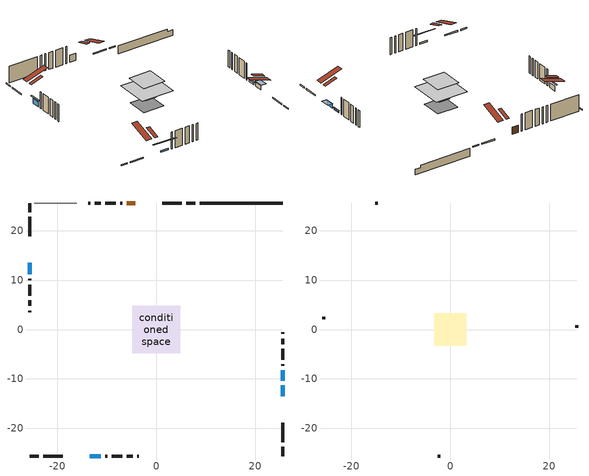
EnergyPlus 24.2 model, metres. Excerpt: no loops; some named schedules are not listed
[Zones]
conditioned space
 floor outside (Floor1 construction): -1.61,-1.61 -1.61,1.61 1.61,1.61 1.61,-1.61 z0.31
 floor outside (Floor2 construction): -0.76,-0.76 -0.76,0.76 0.76,0.76 0.76,-0.76 z0.31
 floor adiabatic (AdiabaticFloorConstruction): -4.8,-4.8 -4.8,4.8 4.8,4.8 4.8,-4.8 z2.75
 floor foundation (Slab1 construction): -3.02,-3.02 -3.02,3.02 3.02,3.02 3.02,-3.02 z-1.98
 wall outside (RimJoist1 construction): 7.88,25.57 6.05,25.57 / -25.57,-25.57 -23.74,-25.57 / -25.57,25.57 -25.57,23.74 / 25.57,-25.57 25.57,-23.74 z0.31:0.61
 wall outside (RimJoist2 construction): 5.12,25.57 1.18,25.57 / -22.82,-25.57 -18.87,-25.57 / -25.57,22.82 -25.57,18.87 / 25.57,-22.82 25.57,-18.87 z0.31:0.61
 wall outside (AdiabaticWallConstruction 1): -4.22,25.57 -5.99,25.57 z0.31:2.34
 wall outside (AdiabaticWallConstruction): -25.57,13.47 -25.57,11.21 z0.31:1.71; 25.57,-13.47 25.57,-11.24 z0.31:1.53; 25.57,-10.31 25.57,-8.28 / -13.47,-25.57 -11.21,-25.57 z0.31:0.82
 wall outside (Wall1 construction): -6.92,25.57 -7.26,25.57 / -10.28,-25.57 -9.94,-25.57 / -25.57,10.28 -25.57,9.94 / 25.57,-7.35 25.57,-7.01 z0.31:5.19
 wall outside (Wall2 construction): -8.19,25.57 -10.33,25.57 / -9.01,-25.57 -6.86,-25.57 / -25.57,9.01 -25.57,6.86 / 25.57,-6.08 25.57,-3.93 z0.31:5.19
 wall outside (Wall3 construction): -11.26,25.57 -12.43,25.57 / -5.94,-25.57 -4.77,-25.57 / -25.57,5.94 -25.57,4.77 / 25.57,-3 25.57,-1.84 z0.31:5.19
 wall outside (Wall4 construction): -13.36,25.57 -13.7,25.57 / -3.84,-25.57 -3.5,-25.57 / -25.57,3.84 -25.57,3.5 / 25.57,-0.91 25.57,-0.56 z0.31:5.19
 wall foundation (FoundationWall1 construction): 8.81,25.57,-1.98 8.81,25.57,0.31 23.9,25.57,0.31 23.9,25.57,-0.38 25.57,25.57,-0.38 25.57,25.57,-1.98
 wall adiabatic (Wall6 construction): -16.06,25.57 -24.64,25.57 z0.31:5.19
 window (WindowConstruction): -25.57,13.47 -25.57,11.21 z0.31:1.71
 window (WindowConstruction 1): 25.57,-13.47 25.57,-11.24 z0.31:1.53
 window (WindowConstruction 2): 25.57,-10.31 25.57,-8.28 z0.31:0.82
 window (WindowConstruction 3): -13.47,-25.57 -11.21,-25.57 z0.31:0.82
 door (Door): -4.22,25.57 -5.99,25.57 z0.31:2.34
 ceiling adiabatic (AdiabaticFloorConstruction): 4.8,-4.8 4.8,4.8 -4.8,4.8 -4.8,-4.8 z2.75
 roof outside (Roof2 construction): -3.29,25.57,5.19 -3.29,21.97,6.39 -2.34,21.97,6.39 -2.34,25.57,5.19; -14.4,-25.57,5.19 -14.4,-21.97,6.39 -15.35,-21.97,6.39 -15.35,-25.57,5.19; -25.57,14.4,5.19 -21.97,14.4,6.39 -21.97,15.35,6.39 -25.57,15.35,5.19; 25.57,-14.4,5.19 21.97,-14.4,6.39 21.97,-15.35,6.39 25.57,-15.35,5.19
attic - vented
 floor to conditioned space (Floor3 construction Reversed): -3.24,-3.24 -3.24,3.24 3.24,3.24 3.24,-3.24 z5.19
 wall outside (Wall5 construction): -14.63,25.57 -15.13,25.57 / -2.57,-25.57 -2.07,-25.57 / -25.57,2.57 -25.57,2.07 / 25.57,0.36 25.57,0.86 z0.31:5.19
 roof outside (Roof1 construction): -1.41,25.57,5.19 -1.41,19.26,7.29 0.25,19.26,7.29 0.25,25.57,5.19; -16.28,-25.57,5.19 -16.28,-19.26,7.29 -17.94,-19.26,7.29 -17.94,-25.57,5.19; -25.57,16.28,5.19 -19.26,16.28,7.29 -19.26,17.94,7.29 -25.57,17.94,5.19; 25.57,-16.28,5.19 19.26,-16.28,7.29 19.26,-17.94,7.29 25.57,-17.94,5.19
shading: -25.57,10.6 -25.57,14.08 -25.87,14.08 -25.87,10.6 z2.32; 25.57,-11.09 25.57,-13.62 27.09,-13.62 27.09,-11.09 z1.68; 25.57,-8.13 25.57,-10.46 25.87,-10.46 25.87,-8.13 z0.97; -8.77,-25.57 -15.92,-25.57 -15.92,-25.87 -8.77,-25.87 z3.26
[Building]
Building 1: Terrain=Suburbs
[Site:Location]
Edmonton Intl AP_AB: Latitude {deg}=53.31; Longitude {deg}=-113.58; Time Zone {hr}=-7; Elevation {m}=723; Keep Site Location Information=Yes
[Site:GroundTemperature:Shallow]
-1.56185, -3.61833, -3.78302, -2.80711, 1.11059, 5.01004, 8.39065, 10.5322, 10.7141, 8.97234, 5.67794, 1.89811
[Site:WaterMainsTemperature]
Calculation Method=Schedule; Temperature Schedule=mains temperature schedule
[Material] Roughness=Rough; Thermal Absorptance=0.9
Name | Thickness {m} | Conductivity {W/m-K} | Density {kg/m3} | Specific Heat {J/kg-K} | Solar Absorptance | Visible Absorptance
asphalt or fiberglass shingles | 0.00635 | 0.162714 | 1121.4 | 1465.45 | 0.4 | 0.4
ceiling loosefill ins | 0.254 | 0.0480833 | 16.02 | 1046.75 | 0.7 | 0.7
ceiling stud and cavity | 0.1397 | 0.721226 | 65.682 | 1177.47 | 0.7 | 0.7
concrete 4.0 in. | 0.1016 | 1.803125 | 2242.8 | 837.4 | 0.7 | 0.7
concrete 8.0 in. | 0.2032 | 1.803125 | 2242.8 | 837.4 | 0.7 | 0.7
door material | 0.04445 | 0.053851 | 512.64 | 1214.23 | 0.7 | 0.7
exterior vertical ins | 0.00307727 | 0.029427 | 32.04 | 1214.23 | 0.7 | 0.7
floor covering | 0.0127 | 0.0433444 | 54.468 | 1339.84 | 0.6 | 0.6
floor rigid ins | 0.051816 | 0.029427 | 32.04 | 1214.23 | 0.7 | 0.7
floor rigid ins 1; wall rigid ins | 0.512978 | 0.029427 | 32.04 | 1214.23 | 0.7 | 0.7
floor stud and cavity | 0.1397 | 1.16336 | 92.3553 | 1139.71 | 0.7 | 0.7
floor stud and cavity 1 | 0.1397 | 1.04122 | 92.3553 | 1139.71 | 0.7 | 0.7
floor stud and cavity 2 | 0.1397 | 1.75129 | 37.0049 | 1207.88 | 0.7 | 0.7
furniture material conditioned space 1 | 0.1524 | 0.115458 | 640.8 | 1214.23 | 0.6 | 0.6
gypsum board | 0.0127 | 0.160291 | 801 | 837.4 | 0.6 | 0.6
gypsum board 1 | 0.0127 | 0.160291 | 801 | 837.4 | 0.7 | 0.7
osb sheathing 0.5 in. | 0.0127 | 0.115458 | 512.64 | 1214.23 | 0.7 | 0.7
osb sheathing 0.5 in. 1 | 0.0127 | 0.115458 | 512.64 | 1214.23 | 0.4 | 0.4
osb sheathing 0.75 in. | 0.01905 | 0.115458 | 512.64 | 1214.23 | 0.7 | 0.7
osb sheathing 2.0 in. | 0.0508 | 0.115458 | 512.64 | 1214.23 | 0.7 | 0.7
rim joist stud and cavity | 0.0508 | 0.028633 | 125.044 | 1163.47 | 0.6 | 0.6
rim joist stud and cavity 1 | 0.0508 | 0.0296939 | 125.044 | 1163.47 | 0.6 | 0.6
roof stud and cavity | 0.2032 | 0.171526 | 78.34581 | 1123.46 | 0.7 | 0.7
wall stud and cavity | 0.1397 | 0.0853101 | 139.0536 | 1170.24 | 0.7 | 0.7
wall stud and cavity 1 | 0.1397 | 0.0940029 | 139.0536 | 1170.24 | 0.7 | 0.7
wall stud and cavity 2 | 0.1397 | 0.097828 | 139.0536 | 1170.24 | 0.7 | 0.7
wall stud and cavity 3 | 0.1397 | 0.119847 | 139.0536 | 1170.24 | 0.7 | 0.7
wall stud and cavity 4 | 0.0889 | 6.9971 | 50.32683 | 1063.81 | 0.6 | 0.6
wall stud and cavity 5 | 0.1397 | 0.0847139 | 139.0536 | 1170.24 | 0.7 | 0.7
wall stud and cavity 6 | 0.0889 | 0.380278 | 52.3479 | 1209.89 | 0.7 | 0.7
wall stud and cavity 7 | 0.0889 | 0.391764 | 83.0341 | 1211.67 | 0.7 | 0.7
wood siding | 0.0254 | 0.102417 | 544.68 | 1172.36 | 0.4 | 0.4
wood siding 1 | 0.00254 | 0.102417 | 544.68 | 1172.36 | 0.4 | 0.4
wood siding 2; wood siding 3; wood siding 4 | 0.0254 | 0.102417 | 544.68 | 1172.36 | 0.7 | 0.7
[WindowMaterial:SimpleGlazingSystem]
Name | U-Factor {W/m2-K} | Solar Heat Gain Coefficient
WindowMaterial | 2.89181 | 0.69
WindowMaterial 1 | 2.790737 | 0.61
WindowMaterial 2 | 2.759508 | 0.45
WindowMaterial 3 | 2.77257 | 0.51
[Construction]
AdiabaticFloorConstruction: floor stud and cavity 2, floor rigid ins 1, osb sheathing 0.75 in., floor covering
AdiabaticWallConstruction: wood siding 3, wall rigid ins, wall stud and cavity 6, gypsum board
AdiabaticWallConstruction 1: wood siding 4, wall rigid ins, wall stud and cavity 6, gypsum board
Door: door material
Floor1 construction: floor stud and cavity, floor rigid ins, osb sheathing 0.75 in., floor covering
Floor2 construction: floor stud and cavity 1, floor rigid ins, osb sheathing 0.75 in., floor covering
Floor3 construction Reversed: gypsum board, ceiling stud and cavity, ceiling loosefill ins
FoundationWall1 construction: concrete 8.0 in., gypsum board 1
furniture construction conditioned space 1: furniture material conditioned space 1
PartitionWallConstruction: gypsum board, wall stud and cavity 7, gypsum board
RimJoist1 construction: wood siding 2, osb sheathing 2.0 in., rim joist stud and cavity
RimJoist2 construction: wood siding 2, osb sheathing 2.0 in., rim joist stud and cavity 1
Roof1 construction: asphalt or fiberglass shingles
Roof2 construction: asphalt or fiberglass shingles, osb sheathing 0.75 in., roof stud and cavity, gypsum board
Slab1 construction: concrete 4.0 in.
Wall1 construction: wood siding, osb sheathing 0.5 in., wall stud and cavity, gypsum board
Wall2 construction: wood siding, osb sheathing 0.5 in., wall stud and cavity 1, gypsum board
Wall3 construction: wood siding, osb sheathing 0.5 in., wall stud and cavity 2, gypsum board
Wall4 construction: wood siding, osb sheathing 0.5 in., wall stud and cavity 3, gypsum board
Wall5 construction: wood siding 1, wall stud and cavity 4
Wall6 construction: osb sheathing 0.5 in. 1, wall stud and cavity 5, gypsum board
WindowConstruction: WindowMaterial
WindowConstruction 1: WindowMaterial 1
WindowConstruction 2: WindowMaterial 2
WindowConstruction 3: WindowMaterial 3
[Zone] Multiplier=1; Part of Total Floor Area=Yes
Name | Volume {m3}
attic - vented | 14.3406
conditioned space | 319.4
[Space]
Name | Zone | Volume {m3}
attic - vented 1 | attic - vented | 14.3406
conditioned space 1 | conditioned space | 319.4
[ZoneInfiltration:EffectiveLeakageArea]
infil attic - vented 1: Zone or Space=attic - vented 1; Schedule=Always On Discrete; Effective Air Leakage Area {cm2}=1460.52; Stack Coefficient=0.000485421; Wind Coefficient=1.48861e-05
[ZoneMixing]
whole house fan mix: Zone or Space=attic - vented; Schedule=Always On Continuous; Design Flow Rate Calculation Method=Flow/Zone; Design Flow Rate {m3/s}=0; Source Zone or Space=conditioned space
[SurfaceProperty:ExposedFoundationPerimeter]
Slab1: Exposed Perimeter Calculation Method=TotalExposedPerimeter; Total Exposed Perimeter {m}=16.764
[InternalMass] Zone or ZoneList=conditioned space; Space or SpaceList=conditioned space 1
Name | Construction | Surface Area {m2}
furniture mass conditioned space 1 | furniture construction conditioned space 1 | 56.6121
partition wall mass | PartitionWallConstruction | 141.53
[Lights]
interior lighting: Zone or ZoneList or Space or SpaceList=conditioned space 1; Schedule=interior lighting schedule; Design Level Calculation Method=LightingLevel; Lighting Level {W}=343.2; Return Air Fraction=0; Fraction Radiant=0.6; Fraction Visible=0.2; Fraction Replaceable=1
[People]
occupants: Zone or ZoneList or Space or SpaceList=conditioned space 1; Number of People Schedule=occupants schedule; Number of People Calculation Method=People; Number of People=3; Fraction Radiant=0.314171; Sensible Heat Fraction=0.56303; Activity Level Schedule=occupants activity schedule; Carbon Dioxide Generation Rate {m3/s-W}=0; Enable ASHRAE 55 Comfort Warnings=No; Mean Radiant Temperature Calculation Type=EnclosureAveraged
[ElectricEquipment] Zone or ZoneList or Space or SpaceList=conditioned space 1; Design Level Calculation Method=EquipmentLevel
Name | Schedule | Design Level {W} | Fraction Latent | Fraction Radiant | Fraction Lost
clothes dryer | clothes dryer schedule | 140.772 | 0.015 | 0.081 | 0.85
clothes washer | clothes washer schedule | 32.1985 | 0.03 | 0.162 | 0.7
cooking range | cooking range schedule | 208.969 | 0.08 | 0.432 | 0.2
dishwasher | dishwasher schedule | 66.8632 | 0.3 | 0.18 | 0.4
fridge | fridge schedule | 72.9452 | 0 | 0.6 | 0
mech vent house fan | mech vent house fan schedule | 0 | 0 | 0 | 1
mech vent house fan cfis | mech vent house fan cfis schedule | 0 | 0 | 0 | 0
misc plug loads | misc plug loads schedule | 494.7 | 0.045 | 0.513 | 0.1
whole house fan | Always On Discrete | 0 | 0 | 0 | 1
[OtherEquipment] Zone or ZoneList or Space or SpaceList=conditioned space 1; Design Level Calculation Method=EquipmentLevel
Name | Fuel Type | Schedule | Design Level {W} | Fraction Latent | Fraction Radiant | Fraction Lost
clothes dryer 1 | Electricity | clothes dryer schedule | 0 | 0.015 | 0.081 | 0.85
cooking range 1 | Electricity | cooking range schedule | 0 | 0.08 | 0.432 | 0.2
general water use latent | None | general water use schedule | 59.3978 | 1 | 0 | 0
general water use sensible | None | general water use schedule | -58.539 | 0 | 0.6 | 0
mech vent house fan latent load | None | Always On Discrete | 0 | 1 | 0 | 0
mech vent house fan sensible load | None | Always On Discrete | 0 | 0 | 0 | 0
water heater energy adjustment1 | NaturalGas | Always On Discrete | 0.01 | 0 | 0 | 1
[ZoneInfiltration:DesignFlowRate] Zone or ZoneList or Space or SpaceList=conditioned space 1; Schedule=Always On Discrete; Design Flow Rate Calculation Method=Flow/Zone; Design Flow Rate {m3/s}=0
infil flow; natural vent flow; whole house fan flow
[AvailabilityManager:Scheduled]
furnace airloop Availability Manager: Schedule=Always On Discrete
[Foundation:Kiva]
Foundation Kiva 1: Initial Indoor Air Temperature {C}=18; Wall Height Above Grade {m}=0.309982; Wall Depth Below Slab {m}=0.2032; Custom Block Material Name 1=exterior vertical ins; Custom Block Depth 1 {m}=2.28999; Custom Block X Position 1 {m}=0.2159; Custom Block Z Position 1 {m}=0
[Foundation:Kiva:Settings]
Soil Conductivity {W/m-K}=0.849921; Soil Density {kg/m3}=1842.3; Soil Specific Heat {J/kg-K}=418.7; Ground Solar Absorptivity=0.9; Ground Thermal Absorptivity=0.9; Ground Surface Roughness {m}=0.03; Far-Field Width {m}=40; Deep-Ground Boundary Condition=ZeroFlux; Deep-Ground Depth {m}=40; Minimum Cell Dimension {m}=0.2; Maximum Cell Growth Coefficient=3; Simulation Timestep=Timestep
[Exterior:Lights]
exterior lighting: Schedule=exterior lighting schedule; Design Level {W}=75.6
[EnergyManagementSystem:GlobalVariable]
furnace_airloop_Fan_RTF
infil_program_Qfan
infil_program_Qinf
natural_vent_program_Qnv
natural_vent_program_Qwhf
[EnergyManagementSystem:Sensor]
Name | Output:Variable or Output:Meter Index Key | Output:Variable or Output:Meter
airflow_gain | infil flow | Infiltration Sensible Heat Gain Energy
airflow_gain_1 | natural vent flow | Infiltration Sensible Heat Gain Energy
airflow_gain_2 | whole house fan flow | Infiltration Sensible Heat Gain Energy
airflow_loss | infil flow | Infiltration Sensible Heat Loss Energy
airflow_loss_1 | natural vent flow | Infiltration Sensible Heat Loss Energy
airflow_loss_2 | whole house fan flow | Infiltration Sensible Heat Loss Energy
clg_load_cond |  | Cooling:EnergyTransfer:Zone:CONDITIONED SPACE
clg_sp_s; clg_sp_s_1 | cooling setpoint | Schedule Value
clothes_dryer_exhaust_0_sch_s | clothes dryer exhaust 0 schedule | Schedule Value
cool_season | cooling season schedule | Schedule Value
htg_load_cond |  | Heating:EnergyTransfer:Zone:CONDITIONED SPACE
htg_sp_s; htg_sp_s_1 | heating setpoint | Schedule Value
ig_ee_conv | clothes dryer | Electric Equipment Convective Heating Energy
ig_ee_conv_2 | cooking range | Electric Equipment Convective Heating Energy
ig_ee_conv_4 | fridge | Electric Equipment Convective Heating Energy
ig_ee_conv_5 | misc plug loads | Electric Equipment Convective Heating Energy
ig_ee_conv_6 | whole house fan | Electric Equipment Convective Heating Energy
ig_ee_rad | clothes dryer | Electric Equipment Radiant Heating Energy
ig_ee_rad_2 | cooking range | Electric Equipment Radiant Heating Energy
ig_ee_rad_4 | fridge | Electric Equipment Radiant Heating Energy
ig_ee_rad_5 | misc plug loads | Electric Equipment Radiant Heating Energy
ig_ee_rad_6 | whole house fan | Electric Equipment Radiant Heating Energy
ig_lgt_conv | interior lighting | Lights Convective Heating Energy
ig_lgt_rad | interior lighting | Lights Radiant Heating Energy
ig_lgt_vis | interior lighting | Lights Visible Radiation Heating Energy
ig_oe_conv | clothes dryer 1 | Other Equipment Convective Heating Energy
ig_oe_conv_1 | cooking range 1 | Other Equipment Convective Heating Energy
ig_oe_conv_2 | general water use latent | Other Equipment Convective Heating Energy
ig_oe_conv_3 | general water use sensible | Other Equipment Convective Heating Energy
ig_oe_conv_4 | water heater energy adjustment1 | Other Equipment Convective Heating Energy
ig_oe_rad | clothes dryer 1 | Other Equipment Radiant Heating Energy
ig_oe_rad_1 | cooking range 1 | Other Equipment Radiant Heating Energy
ig_oe_rad_2 | general water use latent | Other Equipment Radiant Heating Energy
ig_oe_rad_3 | general water use sensible | Other Equipment Radiant Heating Energy
ig_oe_rad_4 | water heater energy adjustment1 | Other Equipment Radiant Heating Energy
ig_ppl_conv | occupants | People Convective Heating Energy
ig_ppl_rad | occupants | People Radiant Heating Energy
im_conv | furniture mass conditioned space 1 | Surface Inside Face Convection Heat Gain Energy
im_conv_1 | partition wall mass | Surface Inside Face Convection Heat Gain Energy
im_ig | furniture mass conditioned space 1 | Surface Inside Face Internal Gains Radiation Heat Gain Energy
im_ig_1 | partition wall mass | Surface Inside Face Internal Gains Radiation Heat Gain Energy
im_lgt | furniture mass conditioned space 1 | Surface Inside Face Lights Radiation Heat Gain Energy
im_lgt_1 | partition wall mass | Surface Inside Face Lights Radiation Heat Gain Energy
im_sol | furniture mass conditioned space 1 | Surface Inside Face Solar Radiation Heat Gain Energy
im_sol_1 | partition wall mass | Surface Inside Face Solar Radiation Heat Gain Energy
im_surf | furniture mass conditioned space 1 | Surface Inside Face Net Surface Thermal Radiation Heat Gain Energy
im_surf_1 | partition wall mass | Surface Inside Face Net Surface Thermal Radiation Heat Gain Energy
mv_conv | mech vent house fan | Electric Equipment Convective Heating Energy
mv_conv_1 | mech vent house fan cfis | Electric Equipment Convective Heating Energy
mv_conv_2 | mech vent house fan latent load | Other Equipment Convective Heating Energy
mv_conv_3 | mech vent house fan sensible load | Other Equipment Convective Heating Energy
mv_rad | mech vent house fan | Electric Equipment Radiant Heating Energy
mv_rad_1 | mech vent house fan cfis | Electric Equipment Radiant Heating Energy
mv_rad_2 | mech vent house fan latent load | Other Equipment Radiant Heating Energy
mv_rad_3 | mech vent house fan sensible load | Other Equipment Radiant Heating Energy
natural_vent_s | natural vent schedule | Schedule Value
out_pb_s |  | Site Outdoor Air Barometric Pressure
out_wt_s |  | Site Outdoor Air Humidity Ratio
site_vw_s |  | Site Wind Speed
ss_back_out | Window1 | Surface Window Shortwave from Zone Back Out Window Heat Transfer Rate
ss_back_out_1 | Window2 | Surface Window Shortwave from Zone Back Out Window Heat Transfer Rate
ss_back_out_2 | Window3 | Surface Window Shortwave from Zone Back Out Window Heat Transfer Rate
ss_back_out_3 | Window5 | Surface Window Shortwave from Zone Back Out Window Heat Transfer Rate
ss_conv | Door1 | Surface Inside Face Convection Heat Gain Energy
ss_conv_1 | Window1 | Surface Inside Face Convection Heat Gain Energy
ss_conv_2 | Window2 | Surface Inside Face Convection Heat Gain Energy
ss_conv_3 | Window3 | Surface Inside Face Convection Heat Gain Energy
ss_conv_4 | Window5 | Surface Inside Face Convection Heat Gain Energy
ss_ig | Door1 | Surface Inside Face Internal Gains Radiation Heat Gain Energy
ss_ig_1 | Window1 | Surface Inside Face Internal Gains Radiation Heat Gain Energy
ss_ig_2 | Window2 | Surface Inside Face Internal Gains Radiation Heat Gain Energy
ss_ig_3 | Window3 | Surface Inside Face Internal Gains Radiation Heat Gain Energy
ss_ig_4 | Window5 | Surface Inside Face Internal Gains Radiation Heat Gain Energy
ss_lgt | Door1 | Surface Inside Face Lights Radiation Heat Gain Energy
ss_sol | Door1 | Surface Inside Face Solar Radiation Heat Gain Energy
ss_surf | Door1 | Surface Inside Face Net Surface Thermal Radiation Heat Gain Energy
ss_surf_1 | Window1 | Surface Inside Face Net Surface Thermal Radiation Heat Gain Energy
ss_surf_2 | Window2 | Surface Inside Face Net Surface Thermal Radiation Heat Gain Energy
ss_surf_3 | Window3 | Surface Inside Face Net Surface Thermal Radiation Heat Gain Energy
ss_surf_4 | Window5 | Surface Inside Face Net Surface Thermal Radiation Heat Gain Energy
ss_trans_in | Window1 | Surface Window Transmitted Solar Radiation Rate
ss_trans_in_1 | Window2 | Surface Window Transmitted Solar Radiation Rate
ss_trans_in_2 | Window3 | Surface Window Transmitted Solar Radiation Rate
ss_trans_in_3 | Window5 | Surface Window Transmitted Solar Radiation Rate
ss_trans_out | Window1 | Surface Inside Face Initial Transmitted Diffuse Transmitted Out Window Solar Radiation Rate
ss_trans_out_1 | Window2 | Surface Inside Face Initial Transmitted Diffuse Transmitted Out Window Solar Radiation Rate
ss_trans_out_2 | Window3 | Surface Inside Face Initial Transmitted Diffuse Transmitted Out Window Solar Radiation Rate
ss_trans_out_3 | Window5 | Surface Inside Face Initial Transmitted Diffuse Transmitted Out Window Solar Radiation Rate
s_conv | Floor1 | Surface Inside Face Convection Heat Gain Energy
s_conv_1 | Floor2 | Surface Inside Face Convection Heat Gain Energy
s_conv_10 | RimJoist2:0 | Surface Inside Face Convection Heat Gain Energy
s_conv_11 | RimJoist2:180 | Surface Inside Face Convection Heat Gain Energy
s_conv_12 | RimJoist2:270 | Surface Inside Face Convection Heat Gain Energy
s_conv_13 | RimJoist2:90 | Surface Inside Face Convection Heat Gain Energy
s_conv_14 | Roof2:0 | Surface Inside Face Convection Heat Gain Energy
s_conv_15 | Roof2:180 | Surface Inside Face Convection Heat Gain Energy
s_conv_16 | Roof2:270 | Surface Inside Face Convection Heat Gain Energy
s_conv_17 | Roof2:90 | Surface Inside Face Convection Heat Gain Energy
s_conv_18 | Slab1 | Surface Inside Face Convection Heat Gain Energy
s_conv_19 | Wall1:0 | Surface Inside Face Convection Heat Gain Energy
s_conv_2 | Floor3 | Surface Inside Face Convection Heat Gain Energy
s_conv_20 | Wall1:180 | Surface Inside Face Convection Heat Gain Energy
s_conv_21 | Wall1:270 | Surface Inside Face Convection Heat Gain Energy
s_conv_22 | Wall1:90 | Surface Inside Face Convection Heat Gain Energy
s_conv_23 | Wall2:0 | Surface Inside Face Convection Heat Gain Energy
s_conv_24 | Wall2:180 | Surface Inside Face Convection Heat Gain Energy
s_conv_25 | Wall2:270 | Surface Inside Face Convection Heat Gain Energy
s_conv_26 | Wall2:90 | Surface Inside Face Convection Heat Gain Energy
s_conv_27 | Wall3:0 | Surface Inside Face Convection Heat Gain Energy
s_conv_28 | Wall3:180 | Surface Inside Face Convection Heat Gain Energy
s_conv_29 | Wall3:270 | Surface Inside Face Convection Heat Gain Energy
s_conv_3 | FoundationWall1 | Surface Inside Face Convection Heat Gain Energy
s_conv_30 | Wall3:90 | Surface Inside Face Convection Heat Gain Energy
s_conv_31 | Wall4:0 | Surface Inside Face Convection Heat Gain Energy
s_conv_32 | Wall4:180 | Surface Inside Face Convection Heat Gain Energy
s_conv_33 | Wall4:270 | Surface Inside Face Convection Heat Gain Energy
s_conv_34 | Wall4:90 | Surface Inside Face Convection Heat Gain Energy
s_conv_35 | Wall6 | Surface Inside Face Convection Heat Gain Energy
s_conv_4 | inferred conditioned ceiling | Surface Inside Face Convection Heat Gain Energy
s_conv_5 | inferred conditioned floor | Surface Inside Face Convection Heat Gain Energy
s_conv_6 | RimJoist1:0 | Surface Inside Face Convection Heat Gain Energy
s_conv_7 | RimJoist1:180 | Surface Inside Face Convection Heat Gain Energy
s_conv_8 | RimJoist1:270 | Surface Inside Face Convection Heat Gain Energy
s_conv_9 | RimJoist1:90 | Surface Inside Face Convection Heat Gain Energy
s_ig | Floor1 | Surface Inside Face Internal Gains Radiation Heat Gain Energy
s_ig_1 | Floor2 | Surface Inside Face Internal Gains Radiation Heat Gain Energy
s_ig_10 | RimJoist2:0 | Surface Inside Face Internal Gains Radiation Heat Gain Energy
s_ig_11 | RimJoist2:180 | Surface Inside Face Internal Gains Radiation Heat Gain Energy
s_ig_12 | RimJoist2:270 | Surface Inside Face Internal Gains Radiation Heat Gain Energy
s_ig_13 | RimJoist2:90 | Surface Inside Face Internal Gains Radiation Heat Gain Energy
s_ig_14 | Roof2:0 | Surface Inside Face Internal Gains Radiation Heat Gain Energy
s_ig_15 | Roof2:180 | Surface Inside Face Internal Gains Radiation Heat Gain Energy
s_ig_16 | Roof2:270 | Surface Inside Face Internal Gains Radiation Heat Gain Energy
s_ig_17 | Roof2:90 | Surface Inside Face Internal Gains Radiation Heat Gain Energy
s_ig_18 | Slab1 | Surface Inside Face Internal Gains Radiation Heat Gain Energy
s_ig_19 | Wall1:0 | Surface Inside Face Internal Gains Radiation Heat Gain Energy
s_ig_2 | Floor3 | Surface Inside Face Internal Gains Radiation Heat Gain Energy
s_ig_20 | Wall1:180 | Surface Inside Face Internal Gains Radiation Heat Gain Energy
s_ig_21 | Wall1:270 | Surface Inside Face Internal Gains Radiation Heat Gain Energy
s_ig_22 | Wall1:90 | Surface Inside Face Internal Gains Radiation Heat Gain Energy
s_ig_23 | Wall2:0 | Surface Inside Face Internal Gains Radiation Heat Gain Energy
s_ig_24 | Wall2:180 | Surface Inside Face Internal Gains Radiation Heat Gain Energy
s_ig_25 | Wall2:270 | Surface Inside Face Internal Gains Radiation Heat Gain Energy
s_ig_26 | Wall2:90 | Surface Inside Face Internal Gains Radiation Heat Gain Energy
s_ig_27 | Wall3:0 | Surface Inside Face Internal Gains Radiation Heat Gain Energy
s_ig_28 | Wall3:180 | Surface Inside Face Internal Gains Radiation Heat Gain Energy
s_ig_29 | Wall3:270 | Surface Inside Face Internal Gains Radiation Heat Gain Energy
s_ig_3 | FoundationWall1 | Surface Inside Face Internal Gains Radiation Heat Gain Energy
s_ig_30 | Wall3:90 | Surface Inside Face Internal Gains Radiation Heat Gain Energy
s_ig_31 | Wall4:0 | Surface Inside Face Internal Gains Radiation Heat Gain Energy
s_ig_32 | Wall4:180 | Surface Inside Face Internal Gains Radiation Heat Gain Energy
s_ig_33 | Wall4:270 | Surface Inside Face Internal Gains Radiation Heat Gain Energy
s_ig_34 | Wall4:90 | Surface Inside Face Internal Gains Radiation Heat Gain Energy
s_ig_35 | Wall6 | Surface Inside Face Internal Gains Radiation Heat Gain Energy
